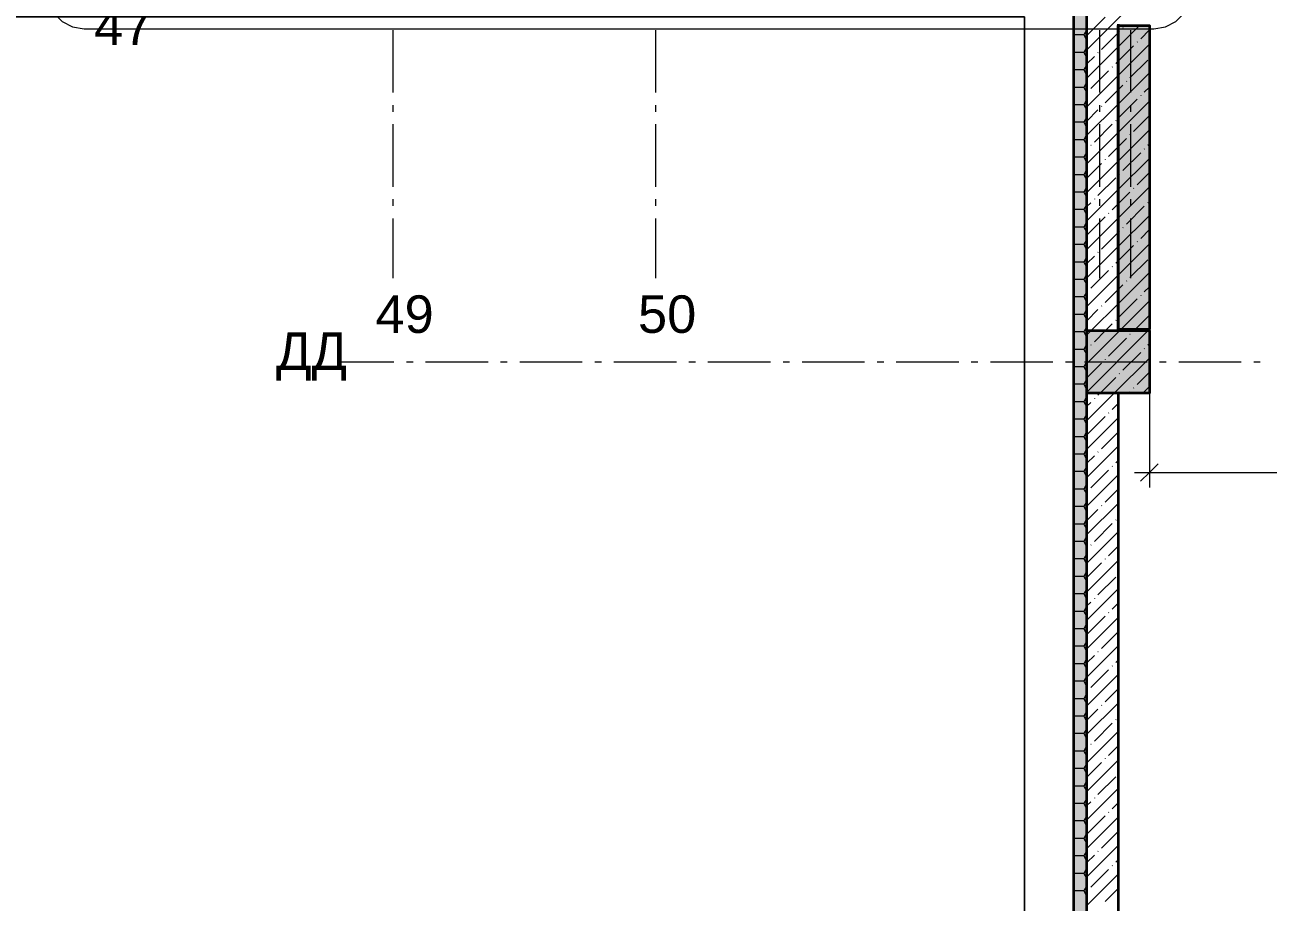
# Model space of a CAD drawing. Header units: millimetres. Extents: x -81576 to 1046824, y -248937 to 691537.
# Drawn here: x 165842 to 175786, y 644371 to 651386 of the extents above; entities that cross this region are included whole.
import ezdxf

# ---------------------------------------------------------------- set-up
doc = ezdxf.new("R2010")
doc.units = ezdxf.units.MM
doc.layers.add('PDF _Геометрия', color=7, linetype='Continuous', true_color=0x1d1d1d)
doc.layers.add('PDF _Сплошная заливка', color=7, linetype='Continuous', true_color=0xffffff)
doc.layers.add('PDF _Текст', color=7, linetype='Continuous')
doc.styles.add('PDF ArialMT', font='arial.ttf')

msp = doc.modelspace()

# ---------------------------------------------------------------- hatches: boundary and pattern name
at = {"layer": 'PDF _Сплошная заливка', "true_color": 0x636466, "transparency": 33554559}
for points in [[(174234, 639793.1), (174234, 651831.1), (174226, 651831.1), (174226, 639793.1)], [(174234, 639693.1), (174334, 639693.1), (174334, 651839.1), (174234, 651839.1)], [(174836, 648951.1), (174836, 651381.1), (174586, 651381.1), (174586, 648951.1)], [(174336, 648441.1), (174836, 648441.1), (174836, 648941.1), (174336, 648941.1)]]:
    msp.add_hatch(color=251, dxfattribs=at).paths.add_polyline_path(points)

# ---------------------------------------------------------------- linework, layer by layer
at = {"layer": 'PDF _Геометрия', "color": 7, "lineweight": 13}
for points in [[(174226, 637747.2), (174226, 639331.1), (171294, 639331.1), (171294, 639091.1), (171294, 638981.1), (170586, 638981.1), (170476, 638981.1), (170476, 639691.1), (170476, 639801.1), (174226, 639801.1), (174226, 651831.1), (162404, 651831.1), (97388, 651831.1), (97278, 651831.1), (97278, 669191.1)], [(97286, 669191.1), (97286, 651839.1), (162404, 651839.1), (174234, 651839.1), (174234, 651831.1), (174234, 639793.1), (174226, 639793.1), (170484, 639793.1), (170484, 638989.1), (171286, 638989.1), (171286, 639339.1), (171449.9, 639339.1), (174234, 639339.1), (174234, 639331.1), (174234, 637747.2)]]:
    msp.add_lwpolyline(points, dxfattribs=at)
at = {"layer": 'PDF _Геометрия', "color": 7, "lineweight": 9}
for points in [[(97386, 669191.1), (97386, 651939.1), (162404, 651939.1), (174336, 651939.1), (174336, 651941.1), (174334, 651941.1), (174334, 651831.1), (174334, 639691.1), (174336, 639691.1), (174336, 639693.1), (174226, 639693.1), (170584, 639693.1), (170584, 639089.1), (171186, 639089.1), (171186, 639439.1), (171449.9, 639439.1), (174336, 639439.1), (174336, 639339.1), (174334, 639339.1)], [(97388, 663940.8), (97388, 651941.1), (162404, 651941.1), (174336, 651941.1), (174336, 651839.1), (174336, 651831.1), (174336, 639691.1), (174234, 639691.1), (174234, 639693.1)], [(168786, 651344.9), (168786, 650844.9)], [(170886, 651344.9), (170886, 650844.9)], [(174436, 651344.9), (174436, 650844.9)], [(174686, 651344.9), (174686, 650844.9)], [(168786, 650744.9), (168786, 650691.9)], [(170886, 650744.9), (170886, 650691.9)], [(174436, 650744.9), (174436, 650691.9)], [(174686, 650744.9), (174686, 650691.9)], [(168786, 650591.9), (168786, 650091.9)], [(170886, 650591.9), (170886, 650091.9)], [(174436, 650591.9), (174436, 650091.9)], [(174686, 650591.9), (174686, 650091.9)], [(168786, 649991.9), (168786, 649939)], [(170886, 649991.9), (170886, 649939)], [(174436, 649991.9), (174436, 649939)], [(174686, 649991.9), (174686, 649939)], [(168786, 649839), (168786, 649361.2)], [(170886, 649839), (170886, 649361.2)], [(174436, 649839), (174436, 649361.2)], [(174686, 649839), (174686, 649361.2)], [(168371.1, 648691.1), (168794, 648691.1)], [(168894, 648691.1), (168946.9, 648691.1)], [(169046.9, 648691.1), (169546.9, 648691.1)], [(169646.9, 648691.1), (169699.8, 648691.1)], [(169799.8, 648691.1), (170299.8, 648691.1)], [(170399.8, 648691.1), (170452.7, 648691.1)], [(170552.7, 648691.1), (171052.7, 648691.1)], [(171152.7, 648691.1), (171205.6, 648691.1)], [(171305.6, 648691.1), (171805.6, 648691.1)], [(171905.6, 648691.1), (171958.5, 648691.1)], [(172058.5, 648691.1), (172558.5, 648691.1)], [(172658.5, 648691.1), (172711.5, 648691.1)], [(172811.5, 648691.1), (173311.5, 648691.1)], [(173411.5, 648691.1), (173464.4, 648691.1)], [(173564.4, 648691.1), (174064.4, 648691.1)], [(174164.4, 648691.1), (174217.3, 648691.1)], [(174317.3, 648691.1), (174817.3, 648691.1)], [(174917.3, 648691.1), (174970.2, 648691.1)], [(175070.2, 648691.1), (175570.2, 648691.1)], [(175670.2, 648691.1), (175723.1, 648691.1)], [(174836, 648441.1), (174836, 647806.9), (174836, 647686.9)], [(174906, 647877), (174836, 647806.9), (174766, 647736.9)], [(174716, 647806.9), (177456, 647806.9)]]:
    msp.add_lwpolyline(points, dxfattribs=at)
for points in [[(175172.1, 655816.8), (175157.5, 655909.5), (175114.8, 655993.1), (175048.5, 656059.5), (174964.8, 656102.1), (174872.1, 656116.8), (166315.6, 656116.8), (166222.9, 656102.1), (166139.3, 656059.5), (166072.9, 655993.1), (166030.3, 655909.5), (166015.6, 655816.8), (166015.6, 651655.2), (166030.3, 651562.5), (166072.9, 651478.9), (166139.3, 651412.5), (166222.9, 651369.9), (166315.6, 651355.2), (174872.1, 651355.2), (174964.8, 651369.9), (175048.5, 651412.5), (175114.8, 651478.9), (175157.5, 651562.5), (175172.1, 651655.2)], [(170086, 637747.2), (170086, 640191.1), (173836, 640191.1), (173836, 651451.1), (131636, 651451.1), (173836, 651451.1), (173836, 640191.1), (170086, 640191.1)]]:
    msp.add_lwpolyline(points, close=True, dxfattribs=at)
at = {"layer": 'PDF _Геометрия', "color": 7, "lineweight": 35}
for points in [[(171186, 639691.1), (174336, 639691.1), (174836, 639691.1), (174836, 639191.1), (174336, 639191.1), (174336, 639691.1), (174336, 651941.1), (174586, 651941.1), (174586, 651891.1)], [(174586, 651391.1), (174586, 648941.1)], [(174586, 648441.1), (174586, 643191.1)]]:
    msp.add_lwpolyline(points, dxfattribs=at)
at = {"layer": 'PDF _Геометрия', "lineweight": 9}
for points in [[(174836, 651687.4), (174539.7, 651391.1), (174336, 651187.4)], [(174481.3, 651446.7), (174425.7, 651391.1), (174338.7, 651304.1)], [(174334, 651344.3), (174311.7, 651305.6)], [(174757.8, 651381.1), (174586, 651209.3), (174336, 650959.3)], [(174595.3, 651332.6), (174586, 651323.3), (174452.7, 651190.1)], [(174626.2, 651363.5), (174623.8, 651361.1)], [(174836, 651345.2), (174766.4, 651275.6)], [(174311.7, 651305.6), (174234, 651305.6)], [(174311.7, 651305.6), (174334, 651266.8)], [(174836, 651231.2), (174586, 650981.2), (174336, 650731.2)], [(174740.2, 651249.5), (174737.9, 651247.1)], [(174311.7, 651165.9), (174234, 651165.9)], [(174334, 651204.6), (174311.7, 651165.9)], [(174311.7, 651165.9), (174334, 651127.2)], [(174395.7, 651133), (174336, 651073.3)], [(174426.6, 651163.9), (174424.2, 651161.6)], [(174709.4, 651218.6), (174586, 651095.2), (174566.8, 651076)], [(174311.7, 651026.2), (174234, 651026.2)], [(174334, 651064.9), (174311.7, 651026.2)], [(174311.7, 651026.2), (174334, 650987.5)], [(174540.7, 651049.9), (174538.3, 651047.5)], [(174823.4, 651104.5), (174680.8, 650962)], [(174836, 651003.1), (174586, 650753.1), (174336, 650503.1)], [(174509.8, 651019), (174367.2, 650876.4)], [(174654.7, 650935.8), (174652.3, 650933.5)], [(174311.7, 650886.5), (174234, 650886.5)], [(174334, 650925.3), (174311.7, 650886.5)], [(174311.7, 650886.5), (174334, 650847.8)], [(174341.1, 650850.3), (174338.7, 650847.9)], [(174623.8, 650904.9), (174586, 650867.1), (174481.3, 650762.4)], [(174836, 650889), (174794.9, 650847.9)], [(174311.7, 650746.8), (174234, 650746.8)], [(174334, 650785.6), (174311.7, 650746.9)], [(174311.7, 650746.8), (174334, 650708.1)], [(174836, 650775), (174586, 650525), (174336, 650275)], [(174455.1, 650736.2), (174452.7, 650733.9)], [(174737.9, 650790.9), (174595.3, 650648.3)], [(174768.8, 650821.8), (174766.4, 650819.4)], [(174334, 650645.9), (174311.7, 650607.2)], [(174424.2, 650705.4), (174336, 650617.1)], [(174836, 650660.9), (174709.4, 650534.3)], [(174311.7, 650607.2), (174234, 650607.2)], [(174311.7, 650607.2), (174334, 650568.4)], [(174836, 650546.9), (174586, 650296.9), (174336, 650046.9)], [(174538.3, 650591.3), (174395.7, 650448.7)], [(174569.2, 650622.2), (174566.8, 650619.8)], [(174311.7, 650467.5), (174234, 650467.5)], [(174334, 650506.2), (174311.7, 650467.5)], [(174311.7, 650467.5), (174334, 650428.8)], [(174652.3, 650477.3), (174586, 650410.9), (174509.8, 650334.7)], [(174683.2, 650508.1), (174680.8, 650505.8)], [(174836, 650432.8), (174823.4, 650420.2)], [(174334, 650366.5), (174311.7, 650327.8)], [(174338.7, 650391.7), (174336, 650389)], [(174369.6, 650422.6), (174367.2, 650420.2)], [(174766.4, 650363.2), (174623.8, 650220.6)], [(174797.3, 650394.1), (174794.9, 650391.7)], [(174311.7, 650327.8), (174234, 650327.8)], [(174311.7, 650327.8), (174334, 650289.1)], [(174836, 650318.8), (174586, 650068.8), (174336, 649818.8)], [(174452.7, 650277.7), (174336, 650160.9)], [(174483.6, 650308.6), (174481.3, 650306.2)], [(174311.7, 650188.1), (174234, 650188.1)], [(174334, 650226.8), (174311.7, 650188.1)], [(174311.7, 650188.1), (174334, 650149.4)], [(174566.8, 650163.6), (174424.2, 650021.1)], [(174597.7, 650194.5), (174595.3, 650192.1)], [(174836, 650204.7), (174737.9, 650106.6)], [(174311.7, 650048.4), (174234, 650048.4)], [(174334, 650087.2), (174311.7, 650048.5)], [(174311.7, 650048.4), (174334, 650009.7)], [(174836, 650090.7), (174586, 649840.7), (174336, 649590.7)], [(174680.8, 650049.6), (174586, 649954.7), (174538.3, 649907)], [(174711.7, 650080.5), (174709.4, 650078.1)], [(174334, 649947.5), (174311.7, 649908.8)], [(174367.2, 649964), (174336, 649932.8)], [(174398.1, 649994.9), (174395.7, 649992.5)], [(174794.9, 649935.5), (174652.3, 649793)], [(174825.8, 649966.4), (174823.4, 649964)], [(174311.7, 649908.8), (174234, 649908.8)], [(174311.7, 649908.8), (174334, 649870)], [(174836, 649862.6), (174586, 649612.6), (174336, 649362.6)], [(174481.3, 649850), (174338.7, 649707.4)], [(174512.1, 649880.9), (174509.8, 649878.5)], [(174311.7, 649769.1), (174234, 649769.1)], [(174334, 649807.8), (174311.7, 649769.1)], [(174311.7, 649769.1), (174334, 649730.3)], [(174595.3, 649735.9), (174586, 649726.6), (174452.7, 649593.4)], [(174626.2, 649766.8), (174623.8, 649764.4)], [(174836, 649748.6), (174766.4, 649678.9)], [(174334, 649668.1), (174311.7, 649629.4)], [(174836, 649634.5), (174586, 649384.5), (174336, 649134.5)], [(174740.2, 649652.8), (174737.9, 649650.4)], [(174311.7, 649629.4), (174234, 649629.4)], [(174311.7, 649629.4), (174334, 649590.7)], [(174395.7, 649536.3), (174336, 649476.6)], [(174426.6, 649567.2), (174424.2, 649564.9)], [(174709.4, 649621.9), (174586, 649498.5), (174566.8, 649479.3)], [(174311.7, 649489.7), (174234, 649489.7)], [(174334, 649528.4), (174311.7, 649489.7)], [(174311.7, 649489.7), (174334, 649451)], [(174540.7, 649453.2), (174538.3, 649450.8)], [(174823.4, 649507.8), (174680.8, 649365.3)], [(174311.7, 649350), (174234, 649350)], [(174334, 649388.8), (174311.7, 649350)], [(174311.7, 649350), (174334, 649311.3)], [(174836, 649406.4), (174586, 649156.4), (174370.7, 648941.1), (174336, 648906.4)], [(174509.8, 649422.3), (174367.2, 649279.7)], [(174654.7, 649339.1), (174652.3, 649336.8)], [(174334, 649249.1), (174311.7, 649210.4)], [(174341.1, 649253.6), (174338.7, 649251.2)], [(174623.8, 649308.2), (174586, 649270.5), (174481.3, 649165.7)], [(174836, 649292.4), (174794.9, 649251.2)], [(174311.7, 649210.3), (174234, 649210.3)], [(174311.7, 649210.3), (174334, 649171.6)], [(174455.1, 649139.5), (174452.7, 649137.2)], [(174737.9, 649194.2), (174595.3, 649051.6)], [(174836, 649178.3), (174608.8, 648951.1)], [(174768.8, 649225.1), (174766.4, 649222.7)], [(174311.7, 649070.7), (174234, 649070.7)], [(174334, 649109.4), (174311.7, 649070.7)], [(174311.7, 649070.7), (174334, 649031.9)], [(174424.2, 649108.7), (174336, 649020.5)], [(174836, 649064.3), (174722.9, 648951.1)], [(174334, 648969.7), (174311.7, 648931)], [(174598.8, 648941.1), (174336, 648678.3)], [(174826.9, 648941.1), (174336, 648450.2)], [(174538.3, 648994.6), (174484.8, 648941.1), (174395.7, 648852.1)], [(174569.2, 649025.5), (174566.8, 649023.1)], [(174712.9, 648941.1), (174709.4, 648937.6)], [(174311.7, 648931), (174234, 648931)], [(174311.7, 648931), (174334, 648892.3)], [(174652.3, 648880.6), (174509.8, 648738)], [(174683.2, 648911.4), (174680.8, 648909.1)], [(174311.7, 648791.3), (174234, 648791.3)], [(174334, 648830), (174311.7, 648791.3)], [(174311.7, 648791.3), (174334, 648752.6)], [(174338.7, 648795), (174336, 648792.4)], [(174369.6, 648825.9), (174367.2, 648823.5)], [(174766.4, 648766.5), (174623.8, 648624)], [(174797.3, 648797.4), (174794.9, 648795)], [(174836, 648836.2), (174823.4, 648823.5)], [(174311.7, 648651.6), (174234, 648651.6)], [(174334, 648690.4), (174311.7, 648651.6)], [(174311.7, 648651.6), (174334, 648612.9)], [(174836, 648722.1), (174555, 648441.1), (174336, 648222.1)], [(174452.7, 648681), (174336, 648564.3)], [(174483.6, 648711.9), (174481.3, 648709.5)], [(174334, 648550.7), (174311.7, 648512)], [(174566.8, 648566.9), (174441, 648441.1), (174424.2, 648424.4)], [(174597.7, 648597.8), (174595.3, 648595.4)], [(174836, 648608.1), (174737.9, 648509.9)], [(174311.7, 648511.9), (174234, 648511.9)], [(174311.7, 648511.9), (174334, 648473.2)], [(174680.8, 648452.9), (174669.1, 648441.1)], [(174711.7, 648483.8), (174709.4, 648481.4)], [(174836, 648494), (174783.1, 648441.1)], [(174311.7, 648372.3), (174234, 648372.3)], [(174334, 648411), (174311.7, 648372.3)], [(174311.7, 648372.3), (174334, 648333.5)], [(174367.2, 648367.3), (174336, 648336.2)], [(174398.1, 648398.2), (174395.7, 648395.9)], [(174586, 648358.1), (174538.3, 648310.3)], [(174334, 648271.3), (174311.7, 648232.6)], [(174586, 648244), (174336, 647994)], [(174481.3, 648253.3), (174338.7, 648110.7)], [(174512.1, 648284.2), (174509.8, 648281.8)], [(174311.7, 648232.6), (174234, 648232.6)], [(174311.7, 648232.6), (174334, 648193.8)], [(174311.7, 648092.9), (174234, 648092.9)], [(174334, 648131.6), (174311.7, 648092.9)], [(174311.7, 648092.9), (174334, 648054.2)], [(174586, 648130), (174452.7, 647996.7)], [(174311.7, 647953.2), (174234, 647953.2)], [(174334, 647991.9), (174311.7, 647953.2)], [(174311.7, 647953.2), (174334, 647914.5)], [(174586, 648015.9), (174336, 647765.9)], [(174426.6, 647970.5), (174424.2, 647968.2)], [(174334, 647852.3), (174311.7, 647813.6)], [(174395.7, 647939.7), (174336, 647880)], [(174540.7, 647856.5), (174538.3, 647854.1)], [(174586, 647901.9), (174566.8, 647882.6)], [(174311.7, 647813.5), (174234, 647813.5)], [(174311.7, 647813.5), (174334, 647774.8)], [(174586, 647787.8), (174336, 647537.8)], [(174509.8, 647825.6), (174367.2, 647683)], [(174311.7, 647673.9), (174234, 647673.9)], [(174334, 647712.6), (174311.7, 647673.9)], [(174311.7, 647673.9), (174334, 647635.1)], [(174341.1, 647656.9), (174338.7, 647654.5)], [(174586, 647673.8), (174481.3, 647569)], [(174334, 647572.9), (174311.7, 647534.2)], [(174586, 647559.7), (174336, 647309.7)], [(174311.7, 647534.2), (174234, 647534.2)], [(174311.7, 647534.2), (174334, 647495.4)], [(174424.2, 647512), (174336, 647423.8)], [(174455.1, 647542.9), (174452.7, 647540.5)], [(174311.7, 647394.5), (174234, 647394.5)], [(174334, 647433.2), (174311.7, 647394.5)], [(174311.7, 647394.5), (174334, 647355.8)], [(174538.3, 647397.9), (174395.7, 647255.4)], [(174569.2, 647428.8), (174566.8, 647426.4)], [(174311.7, 647254.8), (174234, 647254.8)], [(174334, 647293.5), (174311.7, 647254.8)], [(174311.7, 647254.8), (174334, 647216.1)], [(174586, 647331.6), (174336, 647081.6)], [(174334, 647153.9), (174311.7, 647115.1)], [(174338.7, 647198.3), (174336, 647195.7)], [(174369.6, 647229.2), (174367.2, 647226.8)], [(174586, 647217.6), (174509.8, 647141.3)], [(174311.7, 647115.1), (174234, 647115.1)], [(174311.7, 647115.1), (174334, 647076.4)], [(174586, 647103.5), (174336, 646853.5)], [(174452.7, 647084.3), (174336, 646967.6)], [(174483.6, 647115.2), (174481.3, 647112.8)], [(174311.7, 646975.4), (174234, 646975.4)], [(174334, 647014.2), (174311.7, 646975.5)], [(174311.7, 646975.4), (174334, 646936.7)], [(174566.8, 646970.2), (174424.2, 646827.7)], [(174334, 646874.5), (174311.7, 646835.8)], [(174586, 646875.4), (174336, 646625.4)], [(174311.7, 646835.8), (174234, 646835.8)], [(174311.7, 646835.8), (174334, 646797)], [(174367.2, 646770.7), (174336, 646739.5)], [(174398.1, 646801.5), (174395.7, 646799.2)], [(174586, 646761.4), (174538.3, 646713.6)], [(174311.7, 646696.1), (174234, 646696.1)], [(174334, 646734.8), (174311.7, 646696.1)], [(174311.7, 646696.1), (174334, 646657.4)], [(174481.3, 646656.6), (174338.7, 646514)], [(174512.1, 646687.5), (174509.8, 646685.1)], [(174311.7, 646556.4), (174234, 646556.4)], [(174334, 646595.1), (174311.7, 646556.4)], [(174311.7, 646556.4), (174334, 646517.7)], [(174586, 646647.3), (174336, 646397.3)], [(174334, 646455.5), (174311.7, 646416.7)], [(174586, 646533.3), (174452.7, 646400)], [(174311.7, 646416.7), (174234, 646416.7)], [(174311.7, 646416.7), (174334, 646378)], [(174586, 646419.2), (174336, 646169.2)], [(174426.6, 646373.8), (174424.2, 646371.5)], [(174311.7, 646277), (174234, 646277)], [(174334, 646315.8), (174311.7, 646277.1)], [(174311.7, 646277), (174334, 646238.3)], [(174395.7, 646343), (174336, 646283.3)], [(174540.7, 646259.8), (174538.3, 646257.4)], [(174586, 646305.2), (174566.8, 646285.9)], [(174334, 646176.1), (174311.7, 646137.4)], [(174586, 646191.1), (174336, 645941.1)], [(174509.8, 646228.9), (174367.2, 646086.4)], [(174311.7, 646137.4), (174234, 646137.4)], [(174311.7, 646137.4), (174334, 646098.6)], [(174341.1, 646060.2), (174338.7, 646057.8)], [(174586, 646077.1), (174481.3, 645972.3)], [(174311.7, 645997.7), (174234, 645997.7)], [(174334, 646036.4), (174311.7, 645997.7)], [(174311.7, 645997.7), (174334, 645958.9)], [(174586, 645963), (174336, 645713)], [(174311.7, 645858), (174234, 645858)], [(174334, 645896.7), (174311.7, 645858)], [(174311.7, 645858), (174334, 645819.3)], [(174424.2, 645915.3), (174336, 645827.1)], [(174455.1, 645946.2), (174452.7, 645943.8)], [(174334, 645757), (174311.7, 645718.3)], [(174538.3, 645801.2), (174395.7, 645658.7)], [(174569.2, 645832.1), (174566.8, 645829.7)], [(174311.7, 645718.3), (174234, 645718.3)], [(174311.7, 645718.3), (174334, 645679.6)], [(174586, 645734.9), (174336, 645484.9)], [(174311.7, 645578.6), (174234, 645578.6)], [(174334, 645617.4), (174311.7, 645578.7)], [(174311.7, 645578.6), (174334, 645539.9)], [(174338.7, 645601.6), (174336, 645599)], [(174369.6, 645632.5), (174367.2, 645630.2)], [(174586, 645620.9), (174509.8, 645544.6)], [(174334, 645477.7), (174311.7, 645439)], [(174586, 645506.8), (174336, 645256.8)], [(174452.7, 645487.6), (174336, 645370.9)], [(174483.6, 645518.5), (174481.3, 645516.1)], [(174311.7, 645439), (174234, 645439)], [(174311.7, 645439), (174334, 645400.2)], [(174566.8, 645373.5), (174424.2, 645231)], [(174311.7, 645299.3), (174234, 645299.3)], [(174334, 645338), (174311.7, 645299.3)], [(174311.7, 645299.3), (174334, 645260.5)], [(174586, 645278.7), (174336, 645028.7)], [(174311.7, 645159.6), (174234, 645159.6)], [(174334, 645198.3), (174311.7, 645159.6)], [(174311.7, 645159.6), (174334, 645120.9)], [(174367.2, 645174), (174336, 645142.8)], [(174398.1, 645204.8), (174395.7, 645202.5)], [(174586, 645164.7), (174538.3, 645116.9)], [(174481.3, 645059.9), (174338.7, 644917.3)], [(174512.1, 645090.8), (174509.8, 645088.4)], [(174311.7, 645019.9), (174234, 645019.9)], [(174334, 645058.6), (174311.7, 645019.9)], [(174311.7, 645019.9), (174334, 644981.2)], [(174586, 645050.6), (174336, 644800.6)], [(174311.7, 644880.2), (174234, 644880.2)], [(174334, 644919), (174311.7, 644880.2)], [(174311.7, 644880.2), (174334, 644841.5)], [(174586, 644936.6), (174452.7, 644803.3)], [(174334, 644779.3), (174311.7, 644740.6)], [(174586, 644822.5), (174336, 644572.5)], [(174426.6, 644777.2), (174424.2, 644774.8)], [(174311.7, 644740.5), (174234, 644740.5)], [(174311.7, 644740.5), (174334, 644701.8)], [(174395.7, 644746.3), (174336, 644686.6)], [(174540.7, 644663.1), (174538.3, 644660.7)], [(174586, 644708.5), (174566.8, 644689.3)], [(174311.7, 644600.9), (174234, 644600.9)], [(174334, 644639.6), (174311.7, 644600.9)], [(174311.7, 644600.9), (174334, 644562.1)], [(174586, 644594.4), (174336, 644344.4)], [(174509.8, 644632.2), (174367.2, 644489.7)], [(174334, 644499.9), (174311.7, 644461.2)], [(174341.1, 644463.5), (174338.7, 644461.2)], [(174586, 644480.4), (174481.3, 644375.6)], [(174311.7, 644461.2), (174234, 644461.2)], [(174311.7, 644461.2), (174334, 644422.5)]]:
    msp.add_lwpolyline(points, dxfattribs=at)
at = {"layer": 'PDF _Геометрия', "color": 7, "lineweight": 35}
for points in [[(174836, 648951.1), (174586, 648951.1), (174586, 651381.1), (174836, 651381.1)], [(174336, 648941.1), (174836, 648941.1), (174836, 648441.1), (174336, 648441.1)]]:
    msp.add_lwpolyline(points, close=True, dxfattribs=at)

# ---------------------------------------------------------------- texts
at = {"layer": 'PDF _Текст', "char_height": 300, "attachment_point": 4, "style": 'PDF ArialMT'}
for s, insert in [('47', (166395.8, 651373.8)), ('49', (168645.8, 649070.9)), ('50', (170745.8, 649070.9)), ('ДД', (167851.2, 648733.5))]:
    msp.add_mtext(s, dxfattribs=dict(at, insert=insert))

doc.saveas('drawing.dxf')
